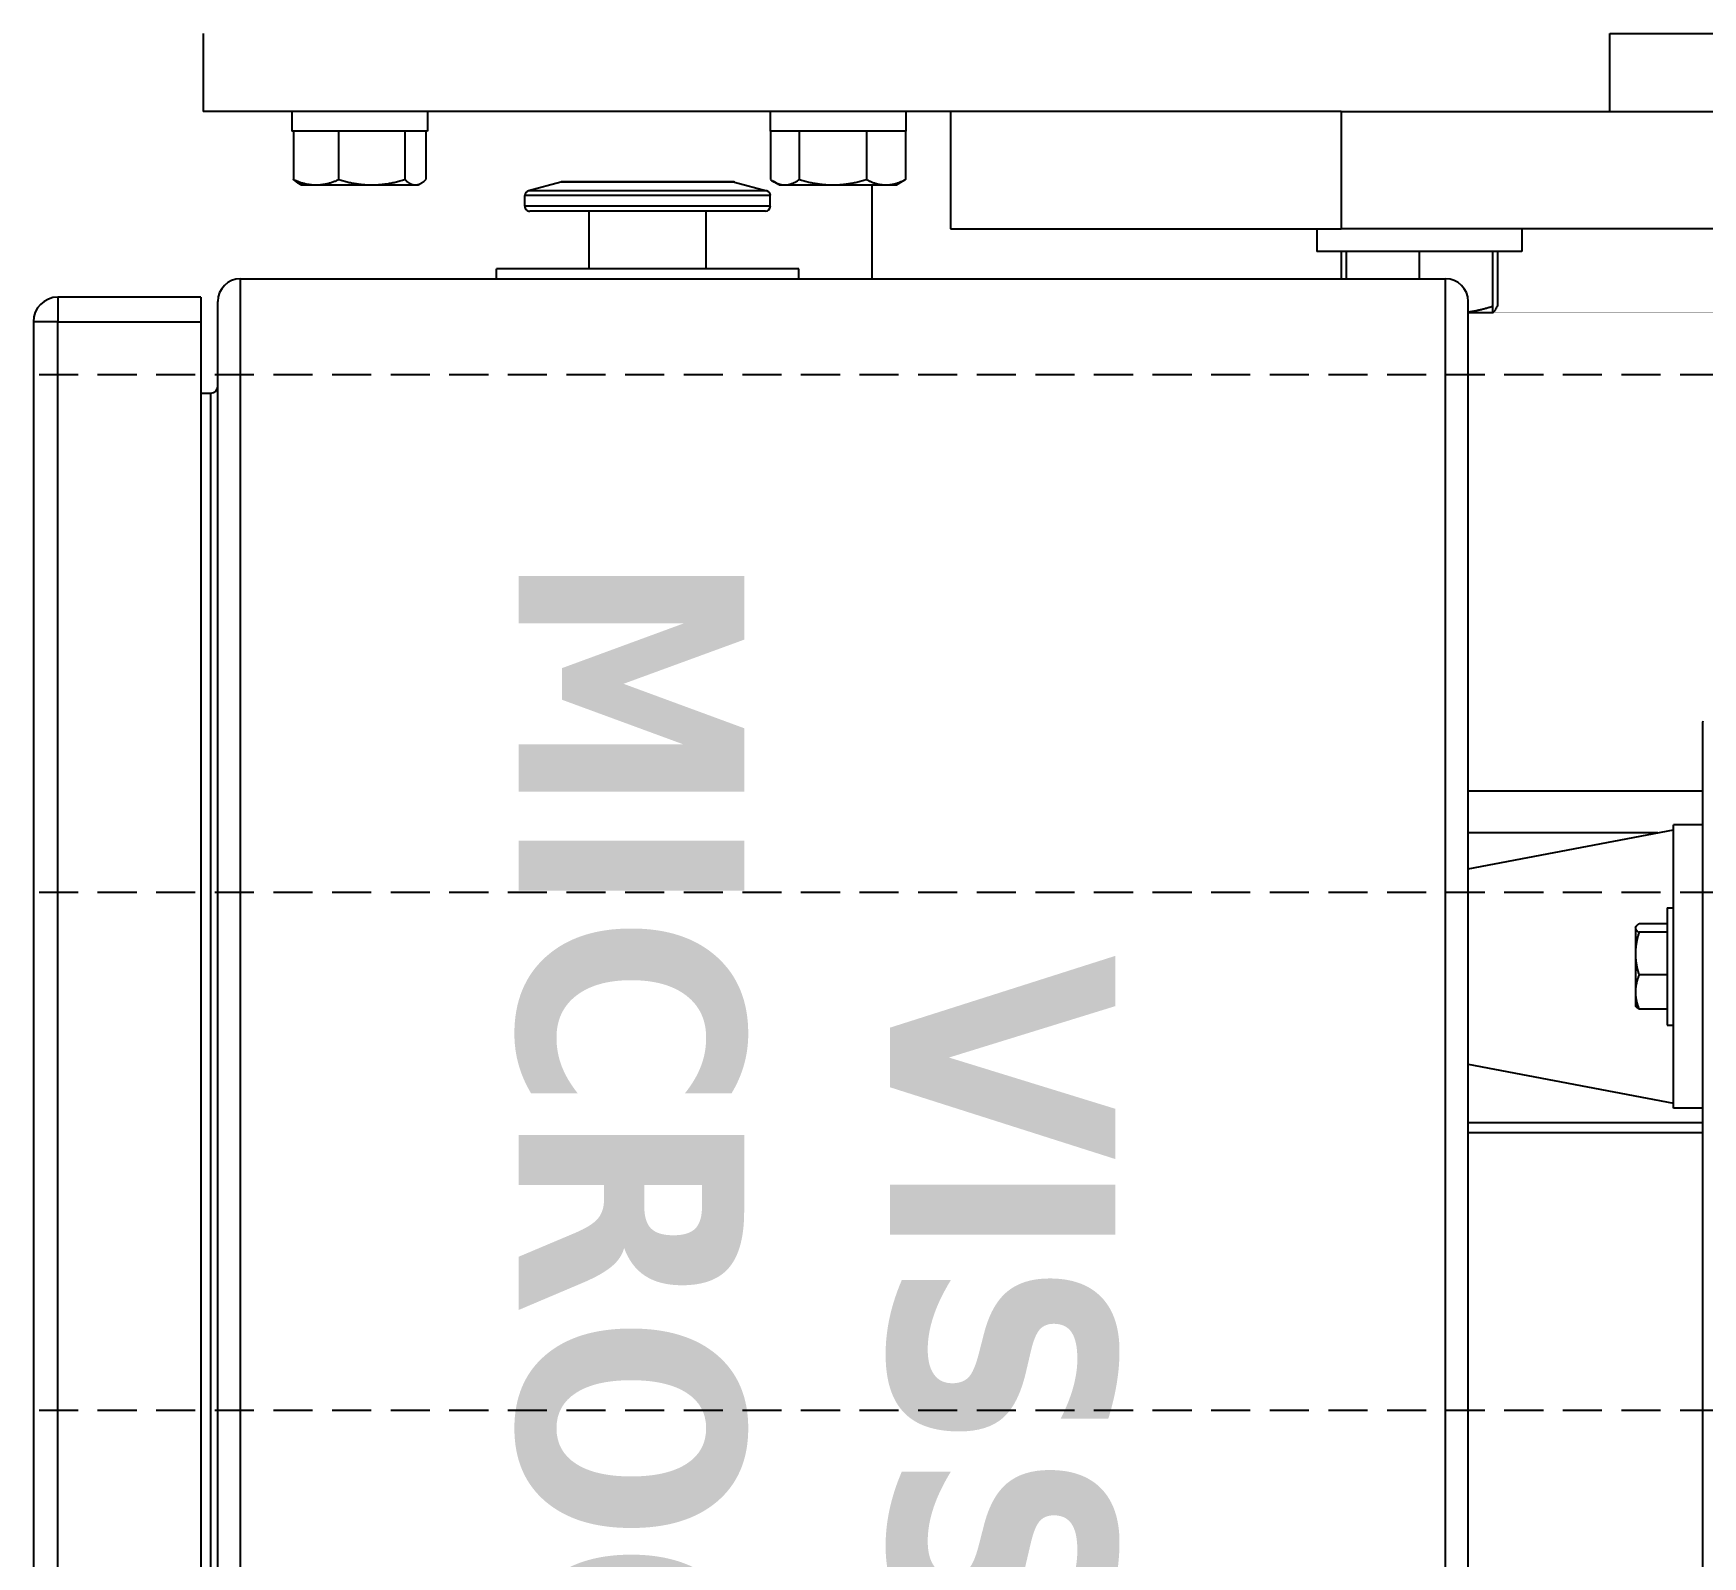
# Model space of a CAD drawing. Header units: inches. Extents: x -883 to 808, y -248 to 1051.
# Drawn here: x -290.31 to -279.63, y 853.35 to 863.1 of the extents above; entities that cross this region are included whole.
import ezdxf

# ---------------------------------------------------------------- set-up
doc = ezdxf.new("R2010")
doc.units = ezdxf.units.IN
doc.header["$MEASUREMENT"] = 0
doc.linetypes.add('HIDDEN', pattern=[0.375, 0.25, -0.125])
doc.layers.get('0').update_dxf_attribs({"linetype": 'CONTINUOUS'})
doc.layers.add('EQUIPMENT - COMPRESSORS', color=41, linetype='CONTINUOUS')
doc.layers.add('P-HSS', color=6, linetype='CONTINUOUS')
doc.styles.add('Note Text (ANSI)', font='tahoma.ttf')

# ---------------------------------------------------------------- blocks, each defined once
blk = doc.blocks.new('A$Cb802d3fd')
for p, q in [((90.886, 8.384), (90.886, 12.934)), ((90.886, 8.384), (90.886, 12.934)), ((91.636, 12.987), (91.636, 8.384)), ((91.636, 12.987), (91.636, 8.384)), ((90.386, 10.104), (90.386, 11.573)), ((90.386, 10.104), (90.386, 11.573)), ((94.802, 10.696), (112.533, 10.696)), ((94.802, 10.697), (94.802, 10.696)), ((95.23, 9.197), (95.23, 10.696)), ((95.449, 10.696), (95.449, 10.51)), ((97.261, 10.696), (97.261, 10.51)), ((97.355, 10.696), (97.355, 9.197)), ((97.418, 10.696), (97.418, 9.197)), ((97.261, 10.51), (95.449, 10.51)), ((95.73, 9.197), (95.48, 10.51)), ((95.98, 10.471), (95.98, 10.51)), ((95.98, 10.471), (96.73, 10.471)), ((96.082, 10.471), (96.082, 10.29)), ((96.136, 10.471), (96.136, 10.29)), ((96.409, 10.471), (96.409, 10.29)), ((96.627, 10.471), (96.627, 10.29)), ((96.73, 10.471), (96.73, 10.51)), ((96.98, 9.197), (97.23, 10.51)), ((95.499, 10.41), (95.499, 9.197)), ((96.105, 10.267), (96.1, 10.27)), ((96.105, 10.267), (96.109, 10.267)), ((96.109, 10.267), (96.272, 10.267)), ((96.272, 10.267), (96.518, 10.267)), ((96.518, 10.267), (96.605, 10.267)), ((96.605, 10.267), (96.609, 10.27)), ((90.886, 10.104), (90.386, 10.104)), ((91.636, 9.541), (91.782, 9.541)), ((91.782, 9.541), (91.782, 8.228)), ((91.782, 9.384), (92.131, 9.384)), ((91.782, 9.353), (92.131, 9.353)), ((92.172, 9.353), (92.17, 9.357)), ((92.172, 9.197), (92.172, 9.353)), ((113.81, 9.197), (92.1, 9.197)), ((91.955, 1.342), (91.955, 9.052)), ((113.955, 9.052), (91.955, 9.052)), ((91.782, 8.884), (91.955, 8.884)), ((90.886, 8.384), (90.886, 5.884)), ((90.886, 8.384), (91.636, 8.384)), ((90.886, 8.384), (90.886, 5.884)), ((90.886, 8.384), (91.636, 8.384)), ((91.636, 5.884), (91.636, 8.384)), ((91.636, 5.884), (91.636, 8.384)), ((91.782, 8.416), (91.955, 8.416)), ((91.782, 8.385), (91.955, 8.385)), ((91.636, 8.228), (91.782, 8.228)), ((90.886, 5.884), (91.636, 5.884)), ((90.886, 5.884), (91.636, 5.884)), ((90.886, 5.884), (90.886, 1.104)), ((90.886, 5.599), (91.011, 5.599)), ((91.011, 5.599), (91.011, 4.73)), ((91.011, 5.596), (91.321, 5.596)), ((91.355, 5.539), (91.332, 5.578)), ((91.355, 5.472), (91.355, 5.539)), ((91.355, 5.132), (91.355, 5.472)), ((91.011, 5.347), (91.321, 5.347)), ((91.955, 5.384), (91.355, 5.384)), ((91.955, 5.384), (91.355, 5.384)), ((91.955, 5.384), (91.355, 5.384)), ((91.355, 4.825), (91.355, 5.132)), ((91.011, 4.916), (91.321, 4.916)), ((91.892, 4.914), (91.892, 2.98)), ((91.955, 4.914), (91.892, 4.914)), ((91.355, 4.789), (91.355, 4.825)), ((90.886, 4.73), (91.011, 4.73)), ((91.011, 4.733), (91.321, 4.733)), ((91.355, 4.789), (91.332, 4.751)), ((91.337, 4.503), (91.392, 4.709)), ((91.392, 4.709), (91.392, 3.185)), ((91.423, 4.732), (91.423, 3.162)), ((91.492, 4.732), (91.423, 4.732)), ((91.492, 4.732), (91.492, 3.162)), ((91.524, 4.701), (91.524, 3.193)), ((91.336, 4.495), (91.336, 3.399)), ((91.337, 4.503), (91.337, 3.391)), ((91.892, 4.322), (91.524, 4.322)), ((91.892, 3.572), (91.524, 3.572)), ((91.337, 3.391), (91.392, 3.185)), ((91.492, 3.162), (91.423, 3.162)), ((91.955, 2.98), (91.892, 2.98)), ((90.886, 2.539), (91.011, 2.539)), ((91.011, 2.539), (91.011, 1.67)), ((91.011, 2.528), (91.321, 2.528)), ((91.355, 2.479), (91.344, 2.499)), ((91.355, 2.461), (91.355, 2.479)), ((91.355, 2.182), (91.355, 2.461)), ((91.011, 2.394), (91.321, 2.394)), ((91.355, 1.825), (91.355, 2.182)), ((91.011, 1.97), (91.321, 1.97)), ((91.355, 1.729), (91.355, 1.825)), ((91.355, 1.729), (91.344, 1.71)), ((90.886, 1.67), (91.011, 1.67)), ((91.011, 1.681), (91.321, 1.681)), ((113.955, 1.342), (91.955, 1.342)), ((113.81, 1.197), (92.1, 1.197)), ((90.386, 1.104), (90.886, 1.104)), ((92.073, 1.089), (92.23, 1.089)), ((92.073, 1.089), (92.073, 0.174)), ((92.23, 0.174), (92.23, 1.089)), ((92.23, 1.089), (113.753, 1.089)), ((92.687, 1.089), (92.687, 1.152)), ((113.223, 1.152), (92.687, 1.152)), ((92.073, 0.174), (92.23, 0.174)), ((92.23, 0.174), (92.23, 0.017)), ((113.753, 0.174), (92.23, 0.174)), ((92.23, 0.017), (113.753, 0.017))]:
    blk.add_line(p, q)
for centre, radius, start, end in [((94.802, 10.966), 0.269, 266.5061, 270), ((92.1, 9.052), 0.145, 90, 180), ((91.423, 4.701), 0.0313, 90, 165), ((91.492, 4.701), 0.0313, 0, 90), ((91.367, 4.495), 0.0312, 165, 180), ((91.367, 3.399), 0.0312, 180, 195), ((91.423, 3.193), 0.0313, 195, 270), ((91.492, 3.193), 0.0313, 270, 0), ((92.1, 1.342), 0.145, 180, 270), ((92.642, 1.152), 0.045, 0, 90), ((92.23, 0.174), 0.157, 180, 270)]:
    blk.add_arc(centre, radius, start, end)
for points, weights in [([(96.082, 10.29), (96.097, 10.267), (96.109, 10.267)], [1.01001874936, 1.04314139574, 1]), ([(96.109, 10.267), (96.122, 10.267), (96.136, 10.29)], [1, 1.04314139574, 1.01001874936]), ([(96.136, 10.29), (96.209, 10.267), (96.272, 10.267)], [1.01001874936, 1.04314139574, 1]), ([(96.272, 10.267), (96.336, 10.267), (96.409, 10.29)], [1, 1.04314139574, 1.01001874936]), ([(96.409, 10.29), (96.467, 10.267), (96.518, 10.267)], [1.01001874936, 1.04314139574, 1]), ([(96.518, 10.267), (96.569, 10.267), (96.627, 10.29)], [1, 1.04314139574, 1.01001874936]), ([(96.627, 10.29), (96.618, 10.275), (96.609, 10.27)], [1.01001874936, 1.03182469046, 1.02057698087]), ([(92.172, 9.353), (92.168, 9.367), (92.131, 9.384)], [1.00889763061, 1.03934014258, 1.01001874936]), ([(92.131, 9.353), (92.172, 9.353), (92.172, 9.353)], [1.01001874936, 1.04314139574, 1]), ([(92.167, 9.197), (92.158, 9.27), (92.131, 9.353)], [1.0207315307, 1.03167333388, 1.01001874936]), ([(91.321, 5.596), (91.327, 5.587), (91.332, 5.578)], [1.01001874936, 1.01595322564, 1.01943957144]), ([(91.355, 5.472), (91.355, 5.529), (91.321, 5.596)], [1, 1.04314139574, 1.01001874936]), ([(91.321, 5.347), (91.355, 5.414), (91.355, 5.472)], [1.01001874936, 1.04314139574, 1]), ([(91.355, 5.132), (91.355, 5.232), (91.321, 5.347)], [1, 1.04314139574, 1.01001874936]), ([(91.321, 4.916), (91.355, 5.032), (91.355, 5.132)], [1.01001874936, 1.04314139574, 1]), ([(91.355, 4.825), (91.355, 4.867), (91.321, 4.916)], [1, 1.04314139574, 1.01001874936]), ([(91.321, 4.733), (91.355, 4.782), (91.355, 4.825)], [1.01001874936, 1.04314139574, 1]), ([(91.355, 2.461), (91.355, 2.492), (91.321, 2.528)], [1, 1.04314139574, 1.01001874936]), ([(91.321, 2.394), (91.355, 2.43), (91.355, 2.461)], [1.01001874936, 1.04314139574, 1]), ([(91.355, 2.182), (91.355, 2.28), (91.321, 2.394)], [1, 1.04314139574, 1.01001874936]), ([(91.321, 1.97), (91.355, 2.083), (91.355, 2.182)], [1.01001874936, 1.04314139574, 1]), ([(91.355, 1.825), (91.355, 1.892), (91.321, 1.97)], [1, 1.04314139574, 1.01001874936]), ([(91.321, 1.681), (91.355, 1.758), (91.355, 1.825)], [1.01001874936, 1.04314139574, 1]), ([(91.344, 1.71), (91.335, 1.696), (91.321, 1.681)], [1.02437646276, 1.02377019815, 1.01001874936])]:
    blk.add_rational_spline(points, weights, degree=2)
at = {"insert": (103.205, 6.94), "char_height": 1.44231, "attachment_point": 2, "line_spacing_factor": 0.987884, "style": 'Note Text (ANSI)'}
blk.add_mtext('\\fTahoma|b1|i0;{\\H1.4423;VISSION 20/20}\\fTahoma|b0|i0;{\\H1.4423;\\P}\\fTahoma|b1|i0;{\\H1.4423;MICROCONTROLLER}', dxfattribs=at)

msp = doc.modelspace()

# ---------------------------------------------------------------- linework, layer by layer
at = {"layer": 'P-HSS', "color": 8, "linetype": 'HIDDEN'}
for p, q in [((-310.1521, 860.91676), (-265.44557, 860.91676)), ((-310.1521, 857.60426), (-265.44557, 857.60426)), ((-310.1521, 854.29176), (-265.44557, 854.29176))]:
    msp.add_line(p, q, dxfattribs=at)

# ---------------------------------------------------------------- block references
at = {"layer": 'EQUIPMENT - COMPRESSORS', "rotation": 270}
msp.add_blockref('A$Cb802d3fd', (-290.33007, 953.48357), dxfattribs=at)

doc.saveas('drawing.dxf')
